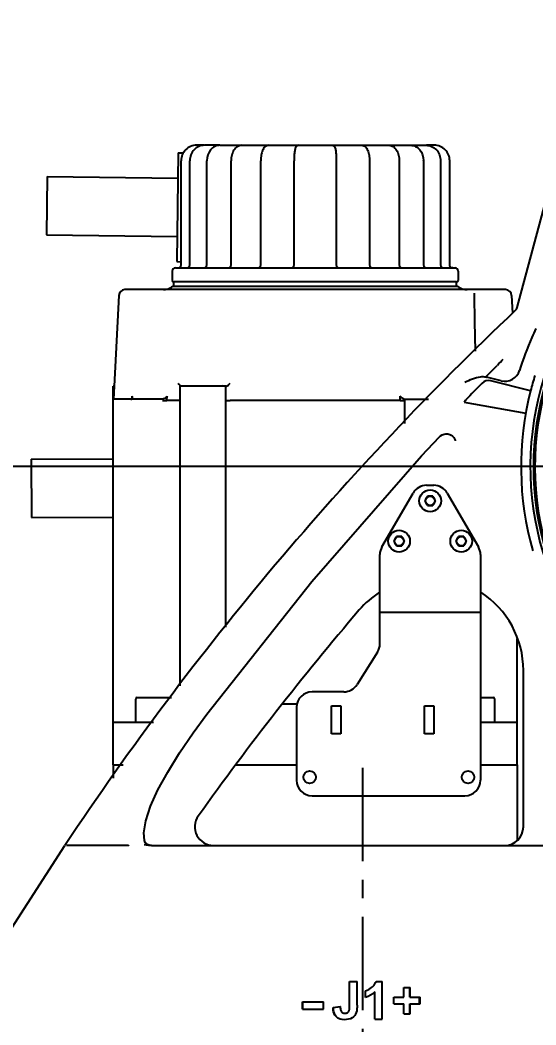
# Model space of a CAD drawing. Header units: millimetres. Extents: x 4086 to 10416, y 123 to 1549.
# Drawn here: x 6982.6 to 7024.2, y 699.6 to 780.5 of the extents above; entities that cross this region are included whole.
import ezdxf

# ---------------------------------------------------------------- set-up
doc = ezdxf.new("R2010")
doc.units = ezdxf.units.MM
doc.linetypes.add('CENTER', pattern=[0.6, 0.375, -0.075, 0.075, -0.075])
for name, color, linetype in [('中心线', 7, 'Continuous'), ('外形图', 7, 'Continuous'), ('尺寸标注', 7, 'Continuous')]:
    doc.layers.add(name, color=color, linetype=linetype)
doc.styles.add('思源黑', font='SourceHanSansCN-Normal.ttf')
doc.dimstyles.new('尺寸标注_1_4比例中六', dxfattribs={"dimtxt": 10, "dimasz": 8, "dimexe": 2, "dimexo": 1.5, "dimgap": 1, "dimtad": 1, "dimdec": 1, "dimlfac": 4, "dimdsep": 46, "dimtxsty": '思源黑', "dimcen": 0.09, "dimadec": 0, "dimazin": 0, "dimtp": 0.01, "dimtm": 0.01, "dimtfac": 1, "dimtdec": 1, "dimtofl": 0, "dimtmove": 0, "dimatfit": 3, "dimfxl": 1, "dimtolj": 1, "dimarcsym": 0})

# ---------------------------------------------------------------- blocks, each defined once
blk = doc.blocks.new('*D782')
at = {"layer": 'Defpoints', "color": 0}
for p in [(7027.223, 744.577), (6883.238, 632.077), (6959.538, 632.077)]:
    blk.add_point(p, dxfattribs=at)
at = {"layer": '尺寸标注', "color": 0, "lineweight": -2}
for p, q in [((7025.723, 744.577), (6881.238, 744.577)), ((6883.238, 736.577), (6883.238, 640.077)), ((6958.038, 632.077), (6881.238, 632.077))]:
    blk.add_line(p, q, dxfattribs=at)
at = {"layer": '尺寸标注', "color": 0}
for points in [[(6884.571, 736.577), (6881.905, 736.577), (6883.238, 744.577)], [(6881.905, 640.077), (6884.571, 640.077), (6883.238, 632.077)]]:
    blk.add_solid(points, dxfattribs=at)
at = {"layer": '尺寸标注', "color": 0, "insert": (6877.06, 688.059), "char_height": 10, "attachment_point": 5, "rotation": 90, "style": '思源黑'}
blk.add_mtext('\\A1;450', dxfattribs=at)
blk = doc.blocks.new('*D783')
at = {"layer": 'Defpoints', "color": 0}
for p in [(7026.394, 897.077), (6883.238, 744.577), (7027.223, 744.577)]:
    blk.add_point(p, dxfattribs=at)
at = {"layer": '尺寸标注', "color": 0, "lineweight": -2}
for p, q in [((7024.894, 897.077), (6881.238, 897.077)), ((6883.238, 889.077), (6883.238, 752.577)), ((7025.723, 744.577), (6881.238, 744.577))]:
    blk.add_line(p, q, dxfattribs=at)
at = {"layer": '尺寸标注', "color": 0}
for points in [[(6884.571, 889.077), (6881.905, 889.077), (6883.238, 897.077)], [(6881.905, 752.577), (6884.571, 752.577), (6883.238, 744.577)]]:
    blk.add_solid(points, dxfattribs=at)
at = {"layer": '尺寸标注', "color": 0, "insert": (6877.06, 820.681), "char_height": 10, "attachment_point": 5, "rotation": 90, "style": '思源黑'}
blk.add_mtext('\\A1;610', dxfattribs=at)
blk = doc.blocks.new('*D785')
at = {"layer": 'Defpoints', "color": 0}
for p in [(7064.45, 945.702), (6856.601, 632.077), (6970.336, 632.077)]:
    blk.add_point(p, dxfattribs=at)
at = {"layer": '尺寸标注', "color": 0, "lineweight": -2}
for p, q in [((7062.95, 945.702), (6854.601, 945.702)), ((6856.601, 937.702), (6856.601, 640.077)), ((6968.836, 632.077), (6854.601, 632.077))]:
    blk.add_line(p, q, dxfattribs=at)
at = {"layer": '尺寸标注', "color": 0}
for points in [[(6857.934, 937.702), (6855.268, 937.702), (6856.601, 945.702)], [(6855.268, 640.077), (6857.934, 640.077), (6856.601, 632.077)]]:
    blk.add_solid(points, dxfattribs=at)
at = {"layer": '尺寸标注', "color": 0, "insert": (6850.423, 789.195), "char_height": 10, "attachment_point": 5, "rotation": 90, "style": '思源黑'}
blk.add_mtext('\\A1;1256.5', dxfattribs=at)
blk = doc.blocks.new('*D787')
at = {"layer": 'Defpoints', "color": 0}
for p in [(7047.7, 723.417), (7010.2, 628.691), (7010.2, 608.744)]:
    blk.add_point(p, dxfattribs=at)
at = {"layer": '尺寸标注', "color": 0, "lineweight": -2}
for p, q in [((7047.7, 721.917), (7047.7, 606.744)), ((7010.2, 627.191), (7010.2, 606.744)), ((7002.2, 608.744), (6994.2, 608.744)), ((7047.7, 608.744), (7010.2, 608.744)), ((7055.7, 608.744), (7063.7, 608.744))]:
    blk.add_line(p, q, dxfattribs=at)
at = {"layer": '尺寸标注', "color": 0}
for points in [[(7002.2, 607.411), (7002.2, 610.078), (7010.2, 608.744)], [(7055.7, 610.078), (7055.7, 607.411), (7047.7, 608.744)]]:
    blk.add_solid(points, dxfattribs=at)
at = {"layer": '尺寸标注', "color": 0, "insert": (7028.924, 614.922), "char_height": 10, "attachment_point": 5, "style": '思源黑'}
blk.add_mtext('\\A1;150', dxfattribs=at)
blk = doc.blocks.new('*D790')
at = {"layer": 'Defpoints', "color": 0}
for p in [(7237.125, 919.202), (7010.2, 627.191), (7010.2, 585.08)]:
    blk.add_point(p, dxfattribs=at)
at = {"layer": '尺寸标注', "color": 0, "lineweight": -2}
for p, q in [((7237.125, 917.702), (7237.125, 583.08)), ((7010.2, 625.691), (7010.2, 583.08)), ((7229.125, 585.08), (7018.2, 585.08))]:
    blk.add_line(p, q, dxfattribs=at)
at = {"layer": '尺寸标注', "color": 0}
for points in [[(7018.2, 586.414), (7018.2, 583.747), (7010.2, 585.08)], [(7229.125, 583.747), (7229.125, 586.414), (7237.125, 585.08)]]:
    blk.add_solid(points, dxfattribs=at)
at = {"layer": '尺寸标注', "color": 0, "insert": (7123.369, 591.258), "char_height": 10, "attachment_point": 5, "rotation": 0, "style": '思源黑'}
blk.add_mtext('\\A1;907.7', dxfattribs=at)

msp = doc.modelspace()

# ---------------------------------------------------------------- linework, layer by layer
at = {"layer": '中心线', "linetype": 'CENTER', "ltscale": 20}
msp.add_line((7010.2, 720.327), (7010.2, 628.691), dxfattribs=at)
at = {"layer": '外形图', "linetype": 'Continuous'}
for p, q in [((6997.436, 770.452), (6996.843, 770.452)), ((6998.716, 770.452), (6997.477, 770.452)), ((6998.719, 770.452), (7015.31, 770.452)), ((7015.977, 770.452), (7015.35, 770.452)), ((6995.359, 769.834), (6995.255, 761.084)), ((6995.359, 769.834), (6995.769, 769.829)), ((6995.601, 760.827), (6995.601, 769.202)), ((6996.303, 760.827), (6996.303, 769.202)), ((6997.676, 760.827), (6997.676, 769.202)), ((6999.626, 760.827), (6999.626, 769.202)), ((7002.02, 760.827), (7002.02, 769.202)), ((7004.695, 760.827), (7004.695, 769.202)), ((7008.092, 769.202), (7008.092, 760.827)), ((7010.767, 769.202), (7010.767, 760.827)), ((7013.161, 769.202), (7013.161, 760.827)), ((7015.111, 769.202), (7015.111, 760.827)), ((7016.484, 769.202), (7016.484, 760.827)), ((7017.216, 760.827), (7017.216, 769.202)), ((6984.835, 767.933), (6984.78, 763.234)), ((6984.835, 767.933), (6995.335, 767.809)), ((7022.635, 757.381), (7025.1, 766.577)), ((6984.78, 763.234), (6995.279, 763.109)), ((6995.143, 760.577), (7017.643, 760.577)), ((6995.255, 761.084), (6995.601, 761.08)), ((6994.893, 760.327), (6994.893, 759.577)), ((7017.893, 760.327), (7017.893, 759.577)), ((7021.701, 758.827), (6991.086, 758.827)), ((7017.839, 759.077), (6994.948, 759.077)), ((6995.018, 759.077), (6995.018, 759.452)), ((7017.768, 759.452), (6995.018, 759.452)), ((7017.768, 759.077), (7017.768, 759.452)), ((6990.586, 758.353), (6990.149, 750.002)), ((7019.205, 758.549), (7019.204, 758.553)), ((7019.204, 758.553), (7019.204, 758.551)), ((7019.204, 758.551), (7019.204, 758.551)), ((7019.205, 758.538), (7019.205, 758.549)), ((7019.218, 758.343), (7019.216, 758.401)), ((7022.201, 758.353), (7022.276, 756.922)), ((7021.053, 752.753), (7021.03, 752.73)), ((7020.403, 752.081), (7020.126, 751.796)), ((7021.346, 751.492), (7020.167, 751.786)), ((6990.143, 720.577), (6990.143, 751.052)), ((6990.204, 751.052), (6990.143, 751.052)), ((6995.518, 726.945), (6995.518, 751.052)), ((6999.224, 751.052), (6995.518, 751.052)), ((6998.919, 751.095), (6998.875, 751.065)), ((6998.934, 751.114), (6998.919, 751.095)), ((6998.934, 751.114), (6998.933, 751.113)), ((6999.193, 731.654), (6999.193, 751.052)), ((7023.723, 750.69), (7020.525, 751.488)), ((7023.724, 750.693), (7023.723, 750.69)), ((6994.008, 750.002), (6990.143, 750.002)), ((6991.664, 750.057), (6991.669, 750.136)), ((6991.669, 750.136), (6991.675, 750.239)), ((6994.098, 749.915), (6994.465, 749.902)), ((6994.465, 749.902), (6994.489, 750.239)), ((6995.358, 749.902), (6994.465, 749.902)), ((7013.238, 749.902), (6999.549, 749.902)), ((7013.238, 749.902), (7013.238, 750.239)), ((7013.564, 750.002), (7015.5, 750.002)), ((7013.593, 748.055), (7013.593, 750.002)), ((7018.374, 749.765), (7023.334, 748.888)), ((7014.957, 745.437), (7016.397, 746.987)), ((7016.397, 746.987), (7016.467, 747.054)), ((7017.667, 746.666), (7017.668, 746.664)), ((6983.544, 745.182), (6990.143, 745.216)), ((6983.544, 745.182), (6983.569, 740.482)), ((7015.352, 743.077), (7015.935, 743.077)), ((7011.761, 738.118), (7014.27, 742.453)), ((7015.427, 742.202), (7015.21, 741.827)), ((7015.21, 741.827), (7015.427, 741.452)), ((7015.86, 742.202), (7015.427, 742.202)), ((7016.076, 741.827), (7015.86, 742.202)), ((7015.86, 741.452), (7016.076, 741.827)), ((7017.017, 742.453), (7019.525, 738.118)), ((7015.427, 741.452), (7015.86, 741.452)), ((6983.569, 740.482), (6990.143, 740.516)), ((7012.927, 738.952), (7012.71, 738.577)), ((7012.71, 738.577), (7012.927, 738.202)), ((7013.36, 738.952), (7012.927, 738.952)), ((7013.576, 738.577), (7013.36, 738.952)), ((7013.36, 738.202), (7013.576, 738.577)), ((7017.927, 738.952), (7017.71, 738.577)), ((7017.71, 738.577), (7017.927, 738.202)), ((7018.36, 738.952), (7017.927, 738.952)), ((7018.576, 738.577), (7018.36, 738.952)), ((7018.36, 738.202), (7018.576, 738.577)), ((7012.927, 738.202), (7013.36, 738.202)), ((7017.927, 738.202), (7018.36, 738.202)), ((7011.593, 730.312), (7011.593, 737.492)), ((7019.693, 737.492), (7019.693, 719.327)), ((7019.693, 732.827), (7011.593, 732.827)), ((7022.643, 720.577), (7022.643, 730.737)), ((7011.402, 729.647), (7009.761, 727.037)), ((7023.143, 715.577), (7023.143, 728.171)), ((7008.703, 726.452), (7006.143, 726.452)), ((6991.952, 723.99), (6991.952, 725.865)), ((6992.077, 725.99), (6994.83, 725.99)), ((7019.693, 725.99), (7020.71, 725.99)), ((7020.835, 723.99), (7020.835, 725.865)), ((7004.922, 725.452), (7003.757, 725.452)), ((7004.893, 725.202), (7004.893, 719.327)), ((7007.693, 723.077), (7007.693, 725.327)), ((7007.693, 725.327), (7008.443, 725.327)), ((7008.443, 725.327), (7008.443, 723.077)), ((7015.193, 725.327), (7015.943, 725.327)), ((7015.193, 723.077), (7015.193, 725.327)), ((7015.943, 725.327), (7015.943, 723.077)), ((6993.389, 723.99), (6990.143, 723.99)), ((7022.643, 723.99), (7019.693, 723.99)), ((7008.443, 723.077), (7007.693, 723.077)), ((7015.943, 723.077), (7015.193, 723.077)), ((6990.143, 720.577), (6990.143, 719.486)), ((6990.143, 720.577), (6990.93, 720.577)), ((6990.143, 720.577), (6990.93, 720.577)), ((7000.02, 720.577), (7004.893, 720.577)), ((7000.02, 720.577), (7004.893, 720.577)), ((7019.693, 720.577), (7022.643, 720.577)), ((7019.693, 720.577), (7022.643, 720.577)), ((7022.643, 720.577), (7022.643, 714.47)), ((7006.143, 718.077), (7018.443, 718.077)), ((6992.703, 714.307), (6992.649, 714.47)), ((6992.65, 714.469), (6992.649, 714.47)), ((6992.814, 714.175), (6992.703, 714.307)), ((6981.748, 707.062), (6986.246, 714.077)), ((6986.291, 714.145), (6986.246, 714.077)), ((6992.64, 714.141), (6992.639, 714.141)), ((6993.025, 714.093), (6992.814, 714.175)), ((6993.185, 714.077), (6993.025, 714.093)), ((6993.222, 714.077), (7001.7, 714.077)), ((7018.7, 714.077), (7032.525, 714.077)), ((7009.156, 703.127), (7009.765, 703.127)), ((7009.156, 701.173), (7009.156, 703.127)), ((7009.765, 701.212), (7009.765, 703.127)), ((7011.3, 703.14), (7011.771, 703.14)), ((7011.771, 700.102), (7011.771, 703.14)), ((7010.442, 701.848), (7010.442, 702.374)), ((7011.191, 700.102), (7011.191, 702.287)), ((7013.514, 702.653), (7014.043, 702.653)), ((7013.514, 701.866), (7013.514, 702.653)), ((7014.009, 701.866), (7014.009, 702.653)), ((7014.043, 701.866), (7014.043, 702.653)), ((7005.362, 701.489), (7007.071, 701.489)), ((7005.362, 700.909), (7005.362, 701.489)), ((7005.404, 700.909), (7005.404, 701.489)), ((7007.071, 700.909), (7007.071, 701.489)), ((7012.722, 701.866), (7013.514, 701.866)), ((7012.722, 701.324), (7012.722, 701.866)), ((7014.009, 701.866), (7014.837, 701.866)), ((7014.797, 701.324), (7014.797, 701.866)), ((7014.837, 701.324), (7014.837, 701.866)), ((7005.362, 700.909), (7007.071, 700.909)), ((7007.83, 701.037), (7008.405, 701.103)), ((7007.83, 701.037), (7007.85, 701.037)), ((7007.85, 701.037), (7008.421, 701.103)), ((7012.722, 701.324), (7013.514, 701.324)), ((7013.514, 700.538), (7013.514, 701.324)), ((7013.514, 700.538), (7014.043, 700.538)), ((7014.009, 701.324), (7014.837, 701.324)), ((7014.009, 700.538), (7014.009, 701.324)), ((7014.043, 700.538), (7014.043, 701.324)), ((7011.191, 700.102), (7011.771, 700.102))]:
    msp.add_line(p, q, dxfattribs=at)
at = {"layer": '外形图'}
msp.add_line((7001.7, 714.077), (7018.7, 714.077), dxfattribs=at)
at = {"layer": '外形图', "linetype": 'Continuous'}
for points in [[(7019.216, 758.401), (7019.21, 758.486), (7019.205, 758.538)], [(7019.284, 753.867), (7019.243, 756.261), (7019.218, 758.343)], [(7020.126, 751.796), (7020.146, 751.791), (7020.167, 751.786)], [(7016.467, 747.054), (7016.608, 747.145), (7016.76, 747.202)], [(7016.76, 747.202), (7016.917, 747.224), (7017.071, 747.214), (7017.215, 747.174), (7017.343, 747.109), (7017.453, 747.024), (7017.542, 746.926)], [(7017.542, 746.926), (7017.608, 746.821), (7017.651, 746.721), (7017.668, 746.663)], [(6997.667, 724.653), (7006.111, 735.344), (7014.957, 745.437)], [(6992.65, 714.469), (6992.607, 715.088), (6992.758, 716.06), (6993.143, 717.232), (6993.742, 718.552), (6994.528, 719.991), (6995.478, 721.528), (6996.575, 723.15), (6997.667, 724.653)]]:
    msp.add_lwpolyline(points, dxfattribs=at)
for centre, radius in [((7015.643, 741.827), 0.875), ((7015.643, 741.827), 0.375), ((7013.143, 738.577), 0.875), ((7018.143, 738.577), 0.875), ((7013.143, 738.577), 0.375), ((7018.143, 738.577), 0.375), ((7005.943, 719.577), 0.5), ((7018.693, 719.577), 0.5)]:
    msp.add_circle(centre, radius, dxfattribs=at)
for centre, radius, start, end in [((6999.167, 769.202), 1.491, 179.36074, 179.99983), ((7013.62, 769.202), 1.491, 0.00017, 0.63926), ((7047.7, 744.577), 23.998, 132.49193, 47.50807), ((7047.7, 744.577), 23.75, 133.13253, 46.85276), ((7047.7, 744.577), 23.625, 133.43505, 46.51439), ((6995.143, 760.327), 0.25, 90, 180), ((6995.351, 760.827), 0.25, 270, 0), ((6996.053, 760.827), 0.25, 270, 0), ((6997.426, 760.827), 0.25, 270, 0), ((6999.376, 760.827), 0.25, 270, 0), ((7001.77, 760.827), 0.25, 270, 0), ((7004.445, 760.827), 0.25, 270, 0), ((7008.342, 760.827), 0.25, 180, 270), ((7011.017, 760.827), 0.25, 180, 270), ((7013.411, 760.827), 0.25, 180, 270), ((7015.361, 760.827), 0.25, 180, 270), ((7016.734, 760.827), 0.25, 180, 270), ((7017.464, 760.823), 0.246, 258.71234, 269.94864), ((7017.643, 760.327), 0.25, 0, 90), ((6991.086, 758.327), 0.5, 90, 177), ((6994.176, 760.077), 1.25, 270, 301.78833), ((6995.493, 757.952), 1.25, 115.84193, 121.78833), ((6995.018, 759.577), 0.125, 180, 270), ((7017.768, 759.577), 0.125, 270, 0), ((7017.294, 757.952), 1.25, 58.21167, 64.15807), ((7018.611, 760.077), 1.25, 238.21167, 270), ((7021.701, 758.327), 0.5, 3, 90), ((7022.152, 757.51), 0.5, 313.44961, 345), ((7194.452, 575.63), 250.035, 133.45048, 146.35918), ((7043.671, 746.329), 21.646, 154.38041, 156.47097), ((7047.7, 744.577), 26.04, 156.47526, 162.67555), ((7021.649, 752.704), 1.249, 255.95455, 342.64874), ((7020.343, 750.76), 0.75, 75.99826, 135.88403), ((7047.7, 744.577), 24.744, 162.77631, 165.69007), ((6998.84, 751.169), 0.109, 329.70175, 333.8858), ((7344.483, 436.453), 452.254, 135.88229, 136.11559), ((7047.7, 744.577), 24.744, 165.69682, 195.8814), ((7019.427, 749.091), 1.25, 136.11727, 147.36016), ((7015.352, 741.827), 1.25, 90, 149.94755), ((7015.935, 741.827), 1.25, 30.05245, 90), ((7012.843, 737.492), 1.25, 149.94755, 180), ((7018.443, 737.492), 1.25, 0, 30.05245), ((7015.643, 728.171), 7.5, 122.87015, 139.53247), ((7015.643, 728.171), 7.5, 0, 57.08966), ((7194.425, 575.652), 242.5, 139.53247, 144.50717), ((7010.343, 730.312), 1.25, 327.8477, 0), ((7006.143, 725.202), 1.25, 90, 180), ((7008.703, 727.702), 1.25, 270, 327.8477), ((6992.077, 725.865), 0.125, 90, 180), ((7020.71, 725.865), 0.125, 0, 90), ((7006.143, 719.327), 1.25, 180, 270), ((7018.443, 719.327), 1.25, 270, 0), ((6998.206, 715.577), 1.5, 144.50717, 270), ((7021.643, 715.577), 1.5, 270, 0)]:
    msp.add_arc(centre, radius, start, end, dxfattribs=at)
for points, knots in [([(6996.843, 770.452), (6996.525, 770.452), (6995.864, 770.183), (6995.601, 769.521), (6995.601, 769.202)], [0, 0, 0, 0, 5064.134416, 10148.635917, 10148.635917, 10148.635917, 10148.635917]), ([(6997.477, 770.452), (6997.173, 770.452), (6996.534, 770.165), (6996.303, 769.517), (6996.303, 769.202)], [0, 0, 0, 0, 4988.981827, 10160.606842, 10160.606842, 10160.606842, 10160.606842]), ([(6998.719, 770.452), (6998.58, 770.452), (6998.293, 770.381), (6997.829, 769.996), (6997.68, 769.524), (6997.676, 769.219)], [0, 0, 0, 0, 3391.952672, 6904.578511, 14332.297954, 14332.297954, 14332.297954, 14332.297954]), ([(7000.485, 770.452), (7000.361, 770.452), (7000.103, 770.369), (6999.827, 770.064), (6999.662, 769.659), (6999.626, 769.358), (6999.626, 769.202)], [0, 0, 0, 0, 4037.562581, 8322.20485, 13047.163825, 18121.067654, 18121.067654, 18121.067654, 18121.067654]), ([(7002.652, 770.452), (7002.543, 770.452), (7002.319, 770.344), (7002.141, 770.024), (7002.041, 769.638), (7002.02, 769.353), (7002.02, 769.202)], [0, 0, 0, 0, 3927.05629, 7999.731417, 12797.911053, 18192.934245, 18192.934245, 18192.934245, 18192.934245]), ([(7005.075, 770.452), (7005.011, 770.452), (7004.894, 770.406), (7004.806, 770.273), (7004.767, 770.139), (7004.729, 769.931), (7004.702, 769.616), (7004.695, 769.348), (7004.695, 769.202)], [0, 0, 0, 0, 3556.113241, 6325.559057, 8654.542053, 11306.647046, 18102.280742, 26248.237586, 26248.237586, 26248.237586, 26248.237586]), ([(7007.712, 770.452), (7007.775, 770.452), (7007.892, 770.406), (7007.981, 770.273), (7008.02, 770.139), (7008.058, 769.931), (7008.085, 769.616), (7008.092, 769.348), (7008.092, 769.202)], [0, 0, 0, 0, 3575.154157, 6359.428742, 8700.882087, 11367.187558, 18199.207916, 26388.781616, 26388.781616, 26388.781616, 26388.781616]), ([(7010.135, 770.452), (7010.244, 770.452), (7010.468, 770.344), (7010.645, 770.024), (7010.746, 769.638), (7010.767, 769.353), (7010.767, 769.202)], [0, 0, 0, 0, 3982.760854, 8113.20612, 12979.447041, 18450.997634, 18450.997634, 18450.997634, 18450.997634]), ([(7012.302, 770.452), (7012.426, 770.452), (7012.684, 770.369), (7012.96, 770.064), (7013.125, 769.659), (7013.161, 769.358), (7013.161, 769.202)], [0, 0, 0, 0, 4126.78219, 8506.103886, 13335.47214, 18521.496018, 18521.496018, 18521.496018, 18521.496018]), ([(7014.068, 770.452), (7014.207, 770.452), (7014.494, 770.381), (7014.958, 769.996), (7015.107, 769.524), (7015.111, 769.219)], [0, 0, 0, 0, 3491.948274, 7108.12719, 14754.817635, 14754.817635, 14754.817635, 14754.817635]), ([(7015.31, 770.452), (7015.613, 770.452), (7016.253, 770.165), (7016.484, 769.517), (7016.484, 769.202)], [0, 0, 0, 0, 5155.221699, 10499.172513, 10499.172513, 10499.172513, 10499.172513]), ([(7017.216, 769.202), (7017.216, 769.521), (7016.954, 770.183), (7016.293, 770.452), (7015.977, 770.452)], [0, 0, 0, 0, 5275.641637, 10519.334571, 10519.334571, 10519.334571, 10519.334571]), ([(7018.442, 751.391), (7018.844, 751.568), (7019.386, 751.836), (7019.984, 751.828), (7020.127, 751.796)], [0, 0, 0, 0, 7852.501667, 10463.616786, 10463.616786, 10463.616786, 10463.616786]), ([(6995.359, 751.289), (6995.4, 751.248), (6995.455, 751.179), (6995.518, 751.098), (6995.518, 751.063)], [0, 0, 0, 0, 6267.000124, 10027.826981, 10027.826981, 10027.826981, 10027.826981]), ([(6998.946, 751.146), (6998.945, 751.141), (6998.943, 751.133), (6998.94, 751.125), (6998.938, 751.121)], [0, 0, 0, 0, 5091.340673, 10093.059304, 10093.059304, 10093.059304, 10093.059304]), ([(6999.282, 751.069), (6999.306, 751.081), (6999.404, 751.142), (6999.491, 751.222), (6999.549, 751.289)], [0, 0, 0, 0, 2307.608303, 10100.405252, 10100.405252, 10100.405252, 10100.405252]), ([(6991.553, 750.002), (6991.59, 750.002), (6991.667, 750.028), (6991.69, 750.102), (6991.692, 750.135)], [0, 0, 0, 0, 5329.90517, 9953.557158, 9953.557158, 9953.557158, 9953.557158]), ([(6994.489, 750.239), (6994.465, 750.215), (6994.353, 750.117), (6994.217, 750.039), (6994.105, 750.013)], [0, 0, 0, 0, 2296.295281, 10002.762526, 10002.762526, 10002.762526, 10002.762526]), ([(6995.518, 749.915), (6995.518, 749.912), (6995.497, 749.912), (6995.473, 749.906), (6995.419, 749.905), (6995.38, 749.903), (6995.358, 749.902)], [0, 0, 0, 0, 1233.243577, 4697.077898, 10290.758246, 17771.478442, 17771.478442, 17771.478442, 17771.478442]), ([(6999.193, 749.909), (6999.193, 749.906), (6999.21, 749.908), (6999.227, 749.904), (6999.266, 749.904), (6999.332, 749.902), (6999.428, 749.901), (6999.508, 749.902), (6999.549, 749.902)], [0, 0, 0, 0, 581.025594, 2244.208189, 4897.040897, 8372.799771, 16883.978889, 25694.568748, 25694.568748, 25694.568748, 25694.568748]), ([(7013.519, 750.013), (7013.494, 750.024), (7013.39, 750.086), (7013.301, 750.17), (7013.238, 750.239)], [0, 0, 0, 0, 2303.975577, 10354.36782, 10354.36782, 10354.36782, 10354.36782]), ([(7013.238, 749.902), (7013.272, 749.902), (7013.386, 749.902), (7013.5, 749.9), (7013.58, 749.906)], [0, 0, 0, 0, 3066.913724, 10351.507778, 10351.507778, 10351.507778, 10351.507778]), ([(6991.316, 714.078), (6990.202, 714.078), (6988.556, 714.089), (6986.909, 714.065), (6986.376, 714.084)], [0, 0, 0, 0, 6553.561672, 9694.36738, 9694.36738, 9694.36738, 9694.36738]), ([(6991.374, 714.097), (6991.366, 714.088), (6991.346, 714.077), (6991.325, 714.078), (6991.316, 714.078)], [0, 0, 0, 0, 5288.845984, 9777.631119, 9777.631119, 9777.631119, 9777.631119]), ([(7010.935, 702.655), (7010.978, 702.688), (7011.132, 702.821), (7011.25, 702.998), (7011.3, 703.14)], [0, 0, 0, 0, 2683.612544, 10138.668024, 10138.668024, 10138.668024, 10138.668024]), ([(7008.073, 700.3), (7007.939, 700.439), (7007.842, 700.708), (7007.83, 700.968), (7007.83, 701.037)], [0, 0, 0, 0, 7415.834281, 10066.345347, 10066.345347, 10066.345347, 10066.345347]), ([(7008.092, 700.3), (7007.959, 700.44), (7007.862, 700.709), (7007.85, 700.968), (7007.85, 701.037)], [0, 0, 0, 0, 7413.499826, 10066.761521, 10066.761521, 10066.761521, 10066.761521]), ([(7008.405, 701.103), (7008.406, 701.068), (7008.415, 700.944), (7008.432, 700.812), (7008.48, 700.735)], [0, 0, 0, 0, 2815.365604, 10079.334651, 10079.334651, 10079.334651, 10079.334651]), ([(7008.48, 700.735), (7008.526, 700.662), (7008.633, 700.581), (7008.751, 700.573), (7008.783, 700.573)], [0, 0, 0, 0, 7381.58701, 10082.647266, 10082.647266, 10082.647266, 10082.647266]), ([(7008.783, 700.573), (7008.814, 700.573), (7008.919, 700.578), (7009.028, 700.629), (7009.071, 700.689)], [0, 0, 0, 0, 3012.671201, 10089.446355, 10089.446355, 10089.446355, 10089.446355]), ([(7009.071, 700.689), (7009.115, 700.749), (7009.149, 700.92), (7009.156, 701.083), (7009.156, 701.173)], [0, 0, 0, 0, 4576.599743, 10094.466167, 10094.466167, 10094.466167, 10094.466167])]:
    msp.add_open_spline(points, degree=3, knots=knots, dxfattribs=at)
for points in [[(7017.289, 760.65), (7017.244, 760.696), (7017.216, 760.764), (7017.216, 760.827)], [(7017.464, 760.577), (7017.401, 760.577), (7017.333, 760.605), (7017.289, 760.65)], [(7021.053, 752.753), (7021.212, 752.916), (7021.371, 753.08), (7021.529, 753.244)], [(7020.401, 752.083), (7020.611, 752.298), (7020.821, 752.514), (7021.03, 752.73)], [(6999.224, 751.052), (6999.244, 751.052), (6999.264, 751.061), (6999.282, 751.069)], [(6991.692, 750.135), (6991.694, 750.17), (6991.687, 750.206), (6991.675, 750.239)], [(6994.105, 750.013), (6994.074, 750.006), (6994.041, 749.999), (6994.01, 750.007)], [(7013.564, 750.002), (7013.548, 750.002), (7013.533, 750.008), (7013.519, 750.013)], [(6993.007, 714.084), (6992.883, 714.093), (6992.76, 714.11), (6992.64, 714.141)], [(6993.222, 714.077), (6993.15, 714.077), (6993.078, 714.079), (6993.007, 714.084)], [(7010.442, 702.374), (7010.622, 702.433), (7010.786, 702.538), (7010.935, 702.655)], [(7011.191, 702.287), (7010.979, 702.09), (7010.717, 701.939), (7010.442, 701.848)], [(7009.698, 700.635), (7009.642, 700.466), (7009.523, 700.311), (7009.377, 700.21)], [(7009.765, 701.212), (7009.765, 701.019), (7009.759, 700.819), (7009.698, 700.635)], [(7008.762, 700.051), (7008.518, 700.051), (7008.243, 700.124), (7008.073, 700.3)], [(7009.377, 700.21), (7009.202, 700.09), (7008.974, 700.051), (7008.762, 700.051)]]:
    msp.add_open_spline(points, degree=3, dxfattribs=at)

# ---------------------------------------------------------------- dimensions: what is measured, and where the dimension line sits
at = {"layer": '尺寸标注'}
dim = msp.add_linear_dim(base=(6856.601, 632.077), p1=(7064.45, 945.702), p2=(6970.336, 632.077), angle=270, text='1256.5', dimstyle='尺寸标注_1_4比例中六', dxfattribs=at)
dim.commit()
dim.dimension.update_dxf_attribs({"geometry": '*D785', "text_midpoint": (6856.601, 789.195), "dimtype": 160})
for base, p1, p2, angle, picture, middle in [((7010.2, 585.08), (7237.125, 919.202), (7010.2, 627.191), 180, '*D790', (7123.369, 585.08)), ((6883.238, 744.577), (7026.394, 897.077), (7027.223, 744.577), 270, '*D783', (6883.238, 820.681)), ((6883.238, 632.077), (7027.223, 744.577), (6959.538, 632.077), 270, '*D782', (6883.238, 688.059)), ((7010.2, 608.744), (7047.7, 723.417), (7010.2, 628.691), 180, '*D787', (7028.924, 608.744))]:
    dim = msp.add_linear_dim(base=base, p1=p1, p2=p2, angle=angle, dimstyle='尺寸标注_1_4比例中六', dxfattribs=at)
    dim.commit()
    dim.dimension.update_dxf_attribs({"geometry": picture, "text_midpoint": middle, "dimtype": 160})

doc.saveas('drawing.dxf')
